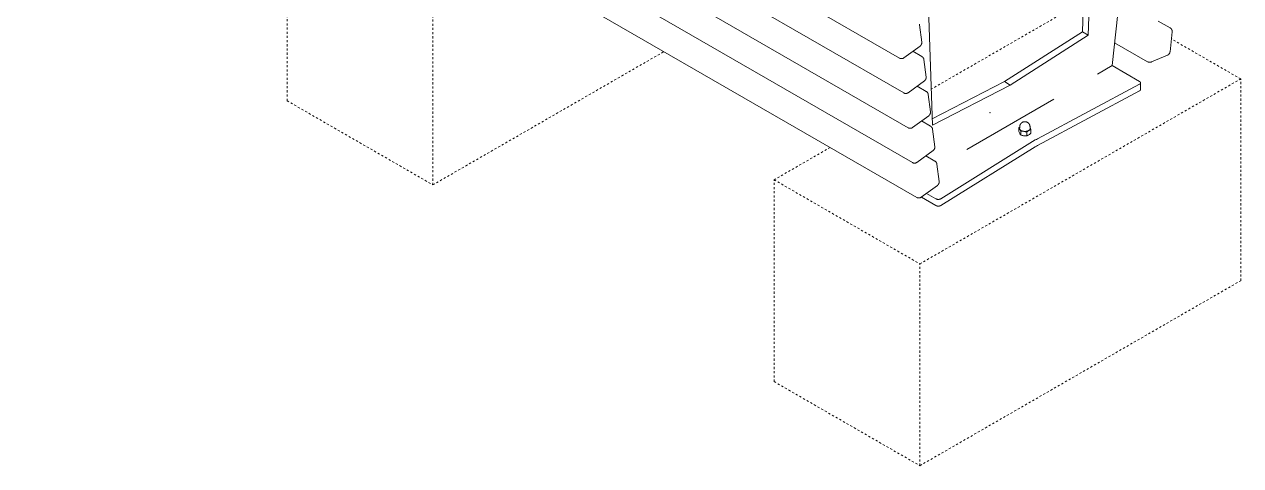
# Model space of a CAD drawing. Header units: inches. Extents: x 1 to 179, y 2 to 121.
# Drawn here: x 121 to 179.1, y 20.9 to 42 of the extents above; entities that cross this region are included whole.
import ezdxf

# ---------------------------------------------------------------- set-up
doc = ezdxf.new("R2010")
doc.units = ezdxf.units.IN
doc.header["$PDSIZE"] = -1
doc.linetypes.add('HIDDEN', pattern=[1.905, 1.27, -0.635])
doc.layers.add('ZANO_R', color=7, linetype='Continuous', lineweight=0)
doc.layers.add('ZANO_R_przerywana', color=250, linetype='HIDDEN', lineweight=0)

msp = doc.modelspace()

# ---------------------------------------------------------------- linework, layer by layer
at = {"layer": 'ZANO_R'}
for p, q in [((162.79501, 40.37316), (112.9635, 69.14339)), ((163.00232, 38.70869), (113.17081, 67.47893)), ((163.20964, 37.04422), (113.37813, 65.81446)), ((163.41696, 35.37976), (113.58544, 64.14999)), ((163.62427, 33.71529), (113.79276, 62.48552)), ((174.30847, 52.52616), (172.94599, 40.01395)), ((171.80539, 41.46484), (172.08278, 49.98182)), ((171.527, 41.62557), (171.79456, 49.84068)), ((164.0938, 45.36939), (164.37119, 37.17271)), ((163.75254, 41.99234), (163.75416, 41.98581)), ((163.75416, 41.98581), (163.75556, 41.97922)), ((163.75556, 41.97922), (163.75674, 41.9726)), ((163.75674, 41.9726), (163.75768, 41.96593)), ((163.75768, 41.96593), (163.86134, 41.1337)), ((175.15256, 42.14372), (175.71824, 41.81713)), ((175.71824, 41.81713), (175.72397, 41.81368)), ((175.72397, 41.81368), (175.72959, 41.81005)), ((175.72959, 41.81005), (175.73508, 41.80622)), ((175.73508, 41.80622), (175.74044, 41.80221)), ((175.74044, 41.80221), (175.74565, 41.79802)), ((167.8099, 39.24752), (171.527, 41.62557)), ((168.08829, 39.08679), (171.80539, 41.46484)), ((171.80539, 41.46484), (171.527, 41.62557)), ((175.81551, 41.62534), (175.71185, 40.67341)), ((175.74565, 41.79802), (175.75072, 41.79366)), ((175.75072, 41.79366), (175.75564, 41.78913)), ((175.75564, 41.78913), (175.76041, 41.78443)), ((175.76041, 41.78443), (175.76501, 41.77957)), ((175.76501, 41.77957), (175.76944, 41.77456)), ((175.76944, 41.77456), (175.7737, 41.7694)), ((175.7737, 41.7694), (175.77779, 41.7641)), ((175.77779, 41.7641), (175.78169, 41.75866)), ((175.78169, 41.75866), (175.7854, 41.7531)), ((175.7854, 41.7531), (175.78892, 41.74741)), ((175.78892, 41.74741), (175.79225, 41.7416)), ((175.79225, 41.7416), (175.79537, 41.73569)), ((175.79537, 41.73569), (175.7983, 41.72967)), ((175.7983, 41.72967), (175.80102, 41.72356)), ((175.80102, 41.72356), (175.80353, 41.71736)), ((175.80353, 41.71736), (175.80582, 41.71107)), ((175.80582, 41.71107), (175.8079, 41.70471)), ((175.8079, 41.70471), (175.80977, 41.69829)), ((175.80977, 41.69829), (175.81141, 41.6918)), ((175.81141, 41.6918), (175.81284, 41.68526)), ((175.81284, 41.68526), (175.81404, 41.67868)), ((175.81404, 41.67868), (175.81502, 41.67206)), ((175.81502, 41.67206), (175.81577, 41.66542)), ((175.81612, 41.632), (175.81551, 41.62534)), ((175.81577, 41.66542), (175.81629, 41.65875)), ((175.8165, 41.63868), (175.81612, 41.632)), ((175.81629, 41.65875), (175.81659, 41.65206)), ((175.81666, 41.64537), (175.8165, 41.63868)), ((175.81659, 41.65206), (175.81666, 41.64537)), ((163.7823, 40.95055), (163.00974, 40.38481)), ((163.43609, 40.69702), (163.86808, 40.44761)), ((163.78767, 40.95463), (163.7823, 40.95055)), ((163.79291, 40.95889), (163.78767, 40.95463)), ((163.79799, 40.96333), (163.79291, 40.95889)), ((163.80292, 40.96794), (163.79799, 40.96333)), ((163.80768, 40.97271), (163.80292, 40.96794)), ((163.81228, 40.97765), (163.80768, 40.97271)), ((163.81671, 40.98274), (163.81228, 40.97765)), ((163.82096, 40.98798), (163.81671, 40.98274)), ((163.82503, 40.99336), (163.82096, 40.98798)), ((163.82892, 40.99888), (163.82503, 40.99336)), ((163.83261, 41.00453), (163.82892, 40.99888)), ((163.8361, 41.0103), (163.83261, 41.00453)), ((163.8394, 41.01619), (163.8361, 41.0103)), ((163.84249, 41.02218), (163.8394, 41.01619)), ((163.84537, 41.02828), (163.84249, 41.02218)), ((163.84805, 41.03448), (163.84537, 41.02828)), ((163.85051, 41.04076), (163.84805, 41.03448)), ((163.85275, 41.04713), (163.85051, 41.04076)), ((163.85477, 41.05356), (163.85275, 41.04713)), ((163.85657, 41.06007), (163.85477, 41.05356)), ((163.85815, 41.06663), (163.85657, 41.06007)), ((163.8595, 41.07324), (163.85815, 41.06663)), ((163.86063, 41.07989), (163.8595, 41.07324)), ((163.86153, 41.08658), (163.86063, 41.07989)), ((163.86134, 41.1337), (163.86206, 41.12699)), ((163.86219, 41.09329), (163.86153, 41.08658)), ((163.86206, 41.12699), (163.86255, 41.12026)), ((163.86263, 41.10003), (163.86219, 41.09329)), ((163.86255, 41.12026), (163.86281, 41.11352)), ((163.86283, 41.10677), (163.86263, 41.10003)), ((163.86281, 41.11352), (163.86283, 41.10677)), ((174.64517, 40.1979), (173.06534, 41.11001)), ((175.70535, 40.64035), (175.70337, 40.6339)), ((175.7071, 40.64686), (175.70535, 40.64035)), ((175.70863, 40.65344), (175.7071, 40.64686)), ((175.70993, 40.66006), (175.70863, 40.65344)), ((175.711, 40.66672), (175.70993, 40.66006)), ((175.71185, 40.67341), (175.711, 40.66672)), ((162.80086, 40.36991), (162.79501, 40.37316)), ((162.80682, 40.36687), (162.80086, 40.36991)), ((162.81287, 40.36402), (162.80682, 40.36687)), ((162.81902, 40.36139), (162.81287, 40.36402)), ((162.82526, 40.35897), (162.81902, 40.36139)), ((162.83158, 40.35676), (162.82526, 40.35897)), ((162.83796, 40.35476), (162.83158, 40.35676)), ((162.84441, 40.35299), (162.83796, 40.35476)), ((162.85092, 40.35143), (162.84441, 40.35299)), ((162.85748, 40.3501), (162.85092, 40.35143)), ((162.86407, 40.34899), (162.85748, 40.3501)), ((162.87071, 40.3481), (162.86407, 40.34899)), ((162.87736, 40.34744), (162.87071, 40.3481)), ((162.88404, 40.34701), (162.87736, 40.34744)), ((162.89073, 40.3468), (162.88404, 40.34701)), ((162.89742, 40.34682), (162.89073, 40.3468)), ((162.9041, 40.34707), (162.89742, 40.34682)), ((162.91078, 40.34755), (162.9041, 40.34707)), ((162.91743, 40.34825), (162.91078, 40.34755)), ((162.92406, 40.34918), (162.91743, 40.34825)), ((162.93065, 40.35033), (162.92406, 40.34918)), ((162.9372, 40.35171), (162.93065, 40.35033)), ((162.94369, 40.35331), (162.9372, 40.35171)), ((162.95013, 40.35513), (162.94369, 40.35331)), ((162.95651, 40.35716), (162.95013, 40.35513)), ((162.96281, 40.35941), (162.95651, 40.35716)), ((162.96903, 40.36188), (162.96281, 40.35941)), ((162.97516, 40.36455), (162.96903, 40.36188)), ((162.9812, 40.36743), (162.97516, 40.36455)), ((162.98714, 40.37052), (162.9812, 40.36743)), ((162.99296, 40.3738), (162.98714, 40.37052)), ((162.99868, 40.37728), (162.99296, 40.3738)), ((163.00427, 40.38095), (162.99868, 40.37728)), ((163.00974, 40.38481), (163.00427, 40.38095)), ((163.86808, 40.44761), (163.87385, 40.44415)), ((163.87385, 40.44415), (163.8795, 40.44049)), ((163.8795, 40.44049), (163.88502, 40.43664)), ((163.88502, 40.43664), (163.89041, 40.4326)), ((163.89041, 40.4326), (163.89565, 40.42838)), ((163.89565, 40.42838), (163.90075, 40.42398)), ((163.90075, 40.42398), (163.90569, 40.41942)), ((163.90569, 40.41942), (163.91048, 40.41468)), ((163.91048, 40.41468), (163.9151, 40.40979)), ((163.9151, 40.40979), (163.91955, 40.40474)), ((163.91955, 40.40474), (163.92382, 40.39954)), ((163.92382, 40.39954), (163.92792, 40.3942)), ((163.92792, 40.3942), (163.93183, 40.38872)), ((163.93183, 40.38872), (163.93555, 40.38311)), ((163.93555, 40.38311), (163.93907, 40.37737)), ((163.93907, 40.37737), (163.9424, 40.37152)), ((163.9424, 40.37152), (163.94553, 40.36556)), ((163.94553, 40.36556), (163.94845, 40.3595)), ((163.94845, 40.3595), (163.95116, 40.35334)), ((163.95116, 40.35334), (163.95366, 40.34709)), ((163.95366, 40.34709), (163.95594, 40.34075)), ((163.95594, 40.34075), (163.95801, 40.33435)), ((163.95801, 40.33435), (163.95986, 40.32787)), ((163.95986, 40.32787), (163.96148, 40.32134)), ((163.96148, 40.32134), (163.96288, 40.31476)), ((163.96288, 40.31476), (163.96405, 40.30813)), ((163.96405, 40.30813), (163.965, 40.30147)), ((163.965, 40.30147), (164.06865, 39.46923)), ((174.65105, 40.19463), (174.64517, 40.1979)), ((174.65705, 40.19157), (174.65105, 40.19463)), ((174.66314, 40.18872), (174.65705, 40.19157)), ((174.66933, 40.18607), (174.66314, 40.18872)), ((174.67561, 40.18364), (174.66933, 40.18607)), ((174.68196, 40.18142), (174.67561, 40.18364)), ((174.68839, 40.17942), (174.68196, 40.18142)), ((174.69488, 40.17765), (174.68839, 40.17942)), ((174.70143, 40.17609), (174.69488, 40.17765)), ((174.70803, 40.17476), (174.70143, 40.17609)), ((174.71467, 40.17366), (174.70803, 40.17476)), ((174.72134, 40.17279), (174.71467, 40.17366)), ((174.72804, 40.17214), (174.72134, 40.17279)), ((174.73476, 40.17172), (174.72804, 40.17214)), ((174.74149, 40.17154), (174.73476, 40.17172)), ((174.74822, 40.17158), (174.74149, 40.17154)), ((174.75495, 40.17185), (174.74822, 40.17158)), ((174.76166, 40.17236), (174.75495, 40.17185)), ((174.76835, 40.17309), (174.76166, 40.17236)), ((174.77501, 40.17405), (174.76835, 40.17309)), ((174.78164, 40.17524), (174.77501, 40.17405)), ((174.78822, 40.17665), (174.78164, 40.17524)), ((174.79475, 40.17829), (174.78822, 40.17665)), ((174.80122, 40.18015), (174.79475, 40.17829)), ((174.80762, 40.18223), (174.80122, 40.18015)), ((174.81395, 40.18453), (174.80762, 40.18223)), ((174.82019, 40.18704), (174.81395, 40.18453)), ((175.59275, 40.51339), (174.82019, 40.18704)), ((175.59892, 40.51612), (175.59275, 40.51339)), ((175.605, 40.51906), (175.59892, 40.51612)), ((175.61096, 40.52221), (175.605, 40.51906)), ((175.61682, 40.52556), (175.61096, 40.52221)), ((175.62256, 40.52911), (175.61682, 40.52556)), ((175.62817, 40.53285), (175.62256, 40.52911)), ((175.63366, 40.53679), (175.62817, 40.53285)), ((175.639, 40.54091), (175.63366, 40.53679)), ((175.6442, 40.54521), (175.639, 40.54091)), ((175.64925, 40.54968), (175.6442, 40.54521)), ((175.65414, 40.55433), (175.64925, 40.54968)), ((175.65887, 40.55914), (175.65414, 40.55433)), ((175.66343, 40.56411), (175.65887, 40.55914)), ((175.66782, 40.56924), (175.66343, 40.56411)), ((175.67203, 40.57451), (175.66782, 40.56924)), ((175.67606, 40.57992), (175.67203, 40.57451)), ((175.6799, 40.58547), (175.67606, 40.57992)), ((175.68355, 40.59115), (175.6799, 40.58547)), ((175.687, 40.59694), (175.68355, 40.59115)), ((175.69025, 40.60286), (175.687, 40.59694)), ((175.6933, 40.60888), (175.69025, 40.60286)), ((175.69614, 40.615), (175.6933, 40.60888)), ((175.69876, 40.62121), (175.69614, 40.615)), ((175.70118, 40.62752), (175.69876, 40.62121)), ((175.70337, 40.6339), (175.70118, 40.62752)), ((172.94599, 40.01395), (172.24445, 39.60891)), ((174.2571, 39.25697), (172.94599, 40.01395)), ((163.98962, 39.28608), (163.21705, 38.72035)), ((163.6434, 39.03256), (164.0754, 38.78315)), ((163.99499, 39.29016), (163.98962, 39.28608)), ((164.00022, 39.29442), (163.99499, 39.29016)), ((164.0053, 39.29886), (164.00022, 39.29442)), ((164.01023, 39.30347), (164.0053, 39.29886)), ((164.015, 39.30824), (164.01023, 39.30347)), ((164.0196, 39.31318), (164.015, 39.30824)), ((164.02403, 39.31827), (164.0196, 39.31318)), ((164.02828, 39.32351), (164.02403, 39.31827)), ((164.03235, 39.32889), (164.02828, 39.32351)), ((164.03623, 39.33441), (164.03235, 39.32889)), ((164.03992, 39.34006), (164.03623, 39.33441)), ((164.04342, 39.34583), (164.03992, 39.34006)), ((164.04671, 39.35172), (164.04342, 39.34583)), ((164.0498, 39.35772), (164.04671, 39.35172)), ((164.05269, 39.36382), (164.0498, 39.35772)), ((164.05536, 39.37001), (164.05269, 39.36382)), ((164.05782, 39.3763), (164.05536, 39.37001)), ((164.06007, 39.38266), (164.05782, 39.3763)), ((164.06209, 39.3891), (164.06007, 39.38266)), ((164.06389, 39.3956), (164.06209, 39.3891)), ((164.06547, 39.40216), (164.06389, 39.3956)), ((164.06682, 39.40877), (164.06547, 39.40216)), ((164.06794, 39.41542), (164.06682, 39.40877)), ((164.06884, 39.42211), (164.06794, 39.41542)), ((164.06865, 39.46923), (164.06937, 39.46252)), ((164.06951, 39.42883), (164.06884, 39.42211)), ((164.06937, 39.46252), (164.06986, 39.45579)), ((164.06994, 39.43556), (164.06951, 39.42883)), ((164.06986, 39.45579), (164.07012, 39.44905)), ((164.07015, 39.4423), (164.06994, 39.43556)), ((164.07012, 39.44905), (164.07015, 39.4423)), ((164.36108, 37.47158), (167.8099, 39.24752)), ((164.37119, 37.17271), (168.08829, 39.08679)), ((167.8099, 39.24752), (168.08829, 39.08679)), ((169.38644, 36.52006), (174.25284, 39.12602)), ((174.25284, 39.12602), (174.25564, 39.12755)), ((174.25564, 39.12755), (174.25839, 39.12914)), ((174.2598, 39.25538), (174.2571, 39.25697)), ((174.25839, 39.12914), (174.26107, 39.13076)), ((174.26244, 39.25373), (174.2598, 39.25538)), ((174.26107, 39.13076), (174.2637, 39.13244)), ((174.26502, 39.25205), (174.26244, 39.25373)), ((174.2637, 39.13244), (174.26627, 39.13415)), ((174.26754, 39.25032), (174.26502, 39.25205)), ((174.26627, 39.13415), (174.26877, 39.13591)), ((174.26999, 39.24855), (174.26754, 39.25032)), ((174.26877, 39.13591), (174.2712, 39.13772)), ((174.27237, 39.24674), (174.26999, 39.24855)), ((174.2712, 39.13772), (174.27355, 39.13956)), ((174.27469, 39.24488), (174.27237, 39.24674)), ((174.27355, 39.13956), (174.27583, 39.14144)), ((174.27692, 39.24299), (174.27469, 39.24488)), ((174.27583, 39.14144), (174.27804, 39.14335)), ((174.27908, 39.24106), (174.27692, 39.24299)), ((174.27804, 39.14335), (174.28016, 39.1453)), ((174.28116, 39.2391), (174.27908, 39.24106)), ((174.28016, 39.1453), (174.2822, 39.14729)), ((174.28315, 39.23711), (174.28116, 39.2391)), ((174.2822, 39.14729), (174.28416, 39.14931)), ((174.28506, 39.23508), (174.28315, 39.23711)), ((174.28416, 39.14931), (174.28602, 39.15135)), ((174.28688, 39.23302), (174.28506, 39.23508)), ((174.28602, 39.15135), (174.2878, 39.15343)), ((174.28861, 39.23093), (174.28688, 39.23302)), ((174.2878, 39.15343), (174.28949, 39.15553)), ((174.29025, 39.22882), (174.28861, 39.23093)), ((174.28949, 39.15553), (174.29108, 39.15766)), ((174.2918, 39.22668), (174.29025, 39.22882)), ((174.29108, 39.15766), (174.29258, 39.15981)), ((174.29254, 39.22561), (174.2918, 39.22668)), ((174.29325, 39.22452), (174.29254, 39.22561)), ((174.29258, 39.15981), (174.29329, 39.16089)), ((174.29395, 39.22344), (174.29325, 39.22452)), ((174.29329, 39.16089), (174.29398, 39.16197)), ((174.29461, 39.22235), (174.29395, 39.22344)), ((174.29398, 39.16197), (174.29464, 39.16306)), ((174.29525, 39.22125), (174.29461, 39.22235)), ((174.29464, 39.16306), (174.29528, 39.16416)), ((174.29587, 39.22015), (174.29525, 39.22125)), ((174.29528, 39.16416), (174.2959, 39.16526)), ((174.29646, 39.21904), (174.29587, 39.22015)), ((174.2959, 39.16526), (174.29649, 39.16636)), ((174.29703, 39.21794), (174.29646, 39.21904)), ((174.29649, 39.16636), (174.29705, 39.16747)), ((174.29758, 39.21683), (174.29703, 39.21794)), ((174.29705, 39.16747), (174.29759, 39.16857)), ((174.29809, 39.21571), (174.29758, 39.21683)), ((174.29759, 39.16857), (174.29811, 39.16969)), ((174.29859, 39.21459), (174.29809, 39.21571)), ((174.29811, 39.16969), (174.2986, 39.1708)), ((174.29906, 39.21347), (174.29859, 39.21459)), ((174.2986, 39.1708), (174.29907, 39.17192)), ((174.2995, 39.21235), (174.29906, 39.21347)), ((174.29907, 39.17192), (174.29951, 39.17303)), ((174.29992, 39.21123), (174.2995, 39.21235)), ((174.29951, 39.17303), (174.29993, 39.17415)), ((174.30031, 39.2101), (174.29992, 39.21123)), ((174.29993, 39.17415), (174.30032, 39.17528)), ((174.30068, 39.20898), (174.30031, 39.2101)), ((174.30032, 39.17528), (174.30068, 39.1764)), ((174.30102, 39.20785), (174.30068, 39.20898)), ((174.30068, 39.1764), (174.30103, 39.17752)), ((174.30134, 39.20672), (174.30102, 39.20785)), ((174.30103, 39.17752), (174.30134, 39.17865)), ((174.30163, 39.20559), (174.30134, 39.20672)), ((174.30134, 39.17865), (174.30163, 39.17977)), ((174.3019, 39.20446), (174.30163, 39.20559)), ((174.30163, 39.17977), (174.3019, 39.18089)), ((174.30215, 39.20333), (174.3019, 39.20446)), ((174.3019, 39.18089), (174.30214, 39.18202)), ((174.30214, 39.18202), (174.30236, 39.18314)), ((174.30236, 39.2022), (174.30215, 39.20333)), ((174.30256, 39.20107), (174.30236, 39.2022)), ((174.30236, 39.18314), (174.30255, 39.18426)), ((174.30255, 39.18426), (174.30272, 39.18539)), ((174.30273, 39.19994), (174.30256, 39.20107)), ((174.30272, 39.18539), (174.30287, 39.18651)), ((174.30287, 39.19881), (174.30273, 39.19994)), ((174.30299, 39.19769), (174.30287, 39.19881)), ((174.30287, 39.18651), (174.30299, 39.18763)), ((174.30309, 39.19656), (174.30299, 39.19769)), ((174.30299, 39.18763), (174.30308, 39.18874)), ((174.30308, 39.18874), (174.30315, 39.18986)), ((174.30316, 39.19544), (174.30309, 39.19656)), ((174.30315, 39.18986), (174.3032, 39.19097)), ((174.3032, 39.19432), (174.30316, 39.19544)), ((174.30323, 39.1932), (174.3032, 39.19432)), ((174.3032, 39.19097), (174.30323, 39.19208)), ((174.30323, 39.19208), (174.30323, 39.1932)), ((174.30323, 39.19097), (174.30323, 38.87122)), ((163.00817, 38.70544), (163.00232, 38.70869)), ((163.01413, 38.7024), (163.00817, 38.70544)), ((163.02019, 38.69956), (163.01413, 38.7024)), ((163.02634, 38.69692), (163.02019, 38.69956)), ((163.03258, 38.6945), (163.02634, 38.69692)), ((163.03889, 38.69229), (163.03258, 38.6945)), ((163.04528, 38.69029), (163.03889, 38.69229)), ((163.05173, 38.68852), (163.04528, 38.69029)), ((163.05824, 38.68696), (163.05173, 38.68852)), ((163.06479, 38.68563), (163.05824, 38.68696)), ((163.07139, 38.68452), (163.06479, 38.68563)), ((163.07802, 38.68363), (163.07139, 38.68452)), ((163.08468, 38.68297), (163.07802, 38.68363)), ((163.09136, 38.68254), (163.08468, 38.68297)), ((163.09804, 38.68234), (163.09136, 38.68254)), ((163.10473, 38.68236), (163.09804, 38.68234)), ((163.11142, 38.68261), (163.10473, 38.68236)), ((163.11809, 38.68308), (163.11142, 38.68261)), ((163.12475, 38.68379), (163.11809, 38.68308)), ((163.13137, 38.68471), (163.12475, 38.68379)), ((163.13796, 38.68587), (163.13137, 38.68471)), ((163.14451, 38.68724), (163.13796, 38.68587)), ((163.15101, 38.68884), (163.14451, 38.68724)), ((163.15745, 38.69066), (163.15101, 38.68884)), ((163.16382, 38.69269), (163.15745, 38.69066)), ((163.17012, 38.69495), (163.16382, 38.69269)), ((163.17634, 38.69741), (163.17012, 38.69495)), ((163.18247, 38.70008), (163.17634, 38.69741)), ((163.18851, 38.70296), (163.18247, 38.70008)), ((163.19445, 38.70605), (163.18851, 38.70296)), ((163.20028, 38.70933), (163.19445, 38.70605)), ((163.20599, 38.71281), (163.20028, 38.70933)), ((163.21159, 38.71649), (163.20599, 38.71281)), ((163.21705, 38.72035), (163.21159, 38.71649)), ((164.0754, 38.78315), (164.08117, 38.77968)), ((164.08117, 38.77968), (164.08682, 38.77602)), ((164.08682, 38.77602), (164.09234, 38.77217)), ((164.09234, 38.77217), (164.09772, 38.76813)), ((164.09772, 38.76813), (164.10297, 38.76391)), ((164.10297, 38.76391), (164.10807, 38.75952)), ((164.10807, 38.75952), (164.11301, 38.75495)), ((164.11301, 38.75495), (164.11779, 38.75021)), ((164.11779, 38.75021), (164.12241, 38.74532)), ((164.12241, 38.74532), (164.12686, 38.74027)), ((164.12686, 38.74027), (164.13114, 38.73507)), ((164.13114, 38.73507), (164.13523, 38.72973)), ((164.13523, 38.72973), (164.13914, 38.72425)), ((164.13914, 38.72425), (164.14286, 38.71864)), ((164.14286, 38.71864), (164.14639, 38.71291)), ((164.14639, 38.71291), (164.14972, 38.70705)), ((164.14972, 38.70705), (164.15284, 38.70109)), ((164.15284, 38.70109), (164.15576, 38.69503)), ((164.15576, 38.69503), (164.15848, 38.68887)), ((164.15848, 38.68887), (164.16097, 38.68262)), ((164.16097, 38.68262), (164.16326, 38.67629)), ((164.16326, 38.67629), (164.16532, 38.66988)), ((164.16532, 38.66988), (164.16717, 38.66341)), ((164.16717, 38.66341), (164.16879, 38.65687)), ((164.16879, 38.65687), (164.17019, 38.65029)), ((164.17019, 38.65029), (164.17137, 38.64366)), ((164.17137, 38.64366), (164.17231, 38.637)), ((164.17231, 38.637), (164.27597, 37.80476)), ((170.16767, 38.40988), (166.00891, 36.00882)), ((174.25284, 38.80456), (169.38644, 36.19861)), ((174.25284, 38.80456), (174.25537, 38.80563)), ((174.25537, 38.80563), (174.25786, 38.80678)), ((174.25786, 38.80678), (174.26031, 38.80802)), ((174.26031, 38.80802), (174.26271, 38.80933)), ((174.26271, 38.80933), (174.26507, 38.81073)), ((174.26507, 38.81073), (174.26739, 38.81221)), ((174.26739, 38.81221), (174.26965, 38.81376)), ((174.26965, 38.81376), (174.27185, 38.81539)), ((174.27185, 38.81539), (174.274, 38.81709)), ((174.274, 38.81709), (174.2761, 38.81887)), ((174.2761, 38.81887), (174.27813, 38.82071)), ((174.27813, 38.82071), (174.28009, 38.82263)), ((174.28009, 38.82263), (174.28199, 38.8246)), ((174.28199, 38.8246), (174.28383, 38.82664)), ((174.28383, 38.82664), (174.28559, 38.82875)), ((174.28559, 38.82875), (174.28728, 38.83091)), ((174.28728, 38.83091), (174.2889, 38.83312)), ((174.2889, 38.83312), (174.29044, 38.83539)), ((174.29044, 38.83539), (174.2919, 38.83771)), ((174.2919, 38.83771), (174.29329, 38.84008)), ((174.29329, 38.84008), (174.29459, 38.84249)), ((174.29459, 38.84249), (174.29581, 38.84495)), ((174.29581, 38.84495), (174.29695, 38.84745)), ((174.29695, 38.84745), (174.298, 38.84998)), ((174.298, 38.84998), (174.29897, 38.85255)), ((174.29897, 38.85255), (174.29984, 38.85515)), ((174.29984, 38.85515), (174.30063, 38.85777)), ((174.30063, 38.85777), (174.30133, 38.86042)), ((174.30133, 38.86042), (174.30194, 38.8631)), ((174.30194, 38.8631), (174.30246, 38.86579)), ((174.30246, 38.86579), (174.30289, 38.8685)), ((174.30289, 38.8685), (174.30323, 38.87122)), ((164.27278, 37.73769), (164.27121, 37.73113)), ((164.27414, 37.7443), (164.27278, 37.73769)), ((164.27526, 37.75096), (164.27414, 37.7443)), ((164.27616, 37.75764), (164.27526, 37.75096)), ((164.27597, 37.80476), (164.27669, 37.79806)), ((164.27682, 37.76436), (164.27616, 37.75764)), ((164.27669, 37.79806), (164.27718, 37.79133)), ((164.27726, 37.77109), (164.27682, 37.76436)), ((164.27718, 37.79133), (164.27744, 37.78458)), ((164.27746, 37.77784), (164.27726, 37.77109)), ((164.27744, 37.78458), (164.27746, 37.77784)), ((164.19693, 37.62161), (163.42437, 37.05588)), ((163.85072, 37.36809), (164.28271, 37.11868)), ((164.20231, 37.62569), (164.19693, 37.62161)), ((164.20754, 37.62995), (164.20231, 37.62569)), ((164.21262, 37.63439), (164.20754, 37.62995)), ((164.21755, 37.639), (164.21262, 37.63439)), ((164.22231, 37.64378), (164.21755, 37.639)), ((164.22691, 37.64871), (164.22231, 37.64378)), ((164.23134, 37.6538), (164.22691, 37.64871)), ((164.23559, 37.65904), (164.23134, 37.6538)), ((164.23966, 37.66443), (164.23559, 37.65904)), ((164.24355, 37.66994), (164.23966, 37.66443)), ((164.24724, 37.67559), (164.24355, 37.66994)), ((164.25073, 37.68136), (164.24724, 37.67559)), ((164.25403, 37.68725), (164.25073, 37.68136)), ((164.25712, 37.69325), (164.25403, 37.68725)), ((164.26, 37.69935), (164.25712, 37.69325)), ((164.26268, 37.70554), (164.26, 37.69935)), ((164.26514, 37.71183), (164.26268, 37.70554)), ((164.26738, 37.71819), (164.26514, 37.71183)), ((164.2694, 37.72463), (164.26738, 37.71819)), ((164.27121, 37.73113), (164.2694, 37.72463)), ((168.54699, 37.15438), (168.54936, 37.16237)), ((168.54936, 37.16237), (168.55199, 37.17027)), ((168.55199, 37.17027), (168.55489, 37.17808)), ((168.55489, 37.17808), (168.55807, 37.18583)), ((168.55807, 37.18583), (168.56151, 37.19347)), ((168.56151, 37.19347), (168.56522, 37.20099)), ((168.56522, 37.20099), (168.56917, 37.20837)), ((168.56917, 37.20837), (168.57337, 37.21562)), ((168.57337, 37.21562), (168.57782, 37.22272)), ((168.57782, 37.22272), (168.58251, 37.22966)), ((168.58251, 37.22966), (168.58743, 37.23644)), ((168.58743, 37.23644), (168.59258, 37.24305)), ((168.59258, 37.24305), (168.59795, 37.24948)), ((168.59795, 37.24948), (168.60354, 37.25572)), ((168.60354, 37.25572), (168.60933, 37.26177)), ((168.60933, 37.26177), (168.61533, 37.26762)), ((168.61533, 37.26762), (168.62152, 37.27326)), ((168.62152, 37.27326), (168.62791, 37.27868)), ((168.62791, 37.27868), (168.63447, 37.28389)), ((168.63447, 37.28389), (168.6412, 37.28887)), ((168.6412, 37.28887), (168.64811, 37.29362)), ((168.64811, 37.29362), (168.65517, 37.29813)), ((168.65517, 37.29813), (168.66238, 37.30239)), ((168.66238, 37.30239), (168.66973, 37.30641)), ((168.66973, 37.30641), (168.67721, 37.31018)), ((168.67721, 37.31018), (168.68482, 37.31369)), ((168.68482, 37.31369), (168.69254, 37.31694)), ((168.69254, 37.31694), (168.70037, 37.31992)), ((168.70037, 37.31992), (168.70829, 37.32264)), ((168.70829, 37.32264), (168.7163, 37.32508)), ((168.7163, 37.32508), (168.72439, 37.32725)), ((168.72439, 37.32725), (168.73256, 37.32914)), ((168.73256, 37.32914), (168.74078, 37.33076)), ((168.74078, 37.33076), (168.74905, 37.33209)), ((168.74905, 37.33209), (168.75736, 37.33314)), ((168.75736, 37.33314), (168.7657, 37.33391)), ((168.7657, 37.33391), (168.77406, 37.33439)), ((168.77406, 37.33439), (168.78244, 37.33459)), ((168.78244, 37.33459), (168.79081, 37.33451)), ((168.79081, 37.33451), (168.79918, 37.33413)), ((168.79918, 37.33413), (168.80753, 37.33348)), ((168.80753, 37.33348), (168.81586, 37.33254)), ((168.81586, 37.33254), (168.82421, 37.3313)), ((168.82421, 37.3313), (168.83252, 37.32978)), ((168.83252, 37.32978), (168.84077, 37.32798)), ((168.84077, 37.32798), (168.84895, 37.32589)), ((168.84895, 37.32589), (168.85705, 37.32353)), ((168.85705, 37.32353), (168.86507, 37.32089)), ((168.86507, 37.32089), (168.873, 37.31797)), ((168.873, 37.31797), (168.88082, 37.31479)), ((168.88082, 37.31479), (168.88852, 37.31133)), ((168.88852, 37.31133), (168.89611, 37.30762)), ((168.89611, 37.30762), (168.90356, 37.30365)), ((168.90356, 37.30365), (168.91087, 37.29942)), ((168.91087, 37.29942), (168.91803, 37.29495)), ((168.91803, 37.29495), (168.92503, 37.29023)), ((168.92503, 37.29023), (168.93187, 37.28527)), ((168.93187, 37.28527), (168.93853, 37.28009)), ((168.93853, 37.28009), (168.94501, 37.27468)), ((168.94501, 37.27468), (168.9513, 37.26905)), ((168.9513, 37.26905), (168.9574, 37.2632)), ((168.9574, 37.2632), (168.96329, 37.25715)), ((168.96329, 37.25715), (168.96897, 37.2509)), ((168.96897, 37.2509), (168.97443, 37.24447)), ((168.97443, 37.24447), (168.97967, 37.23784)), ((168.97967, 37.23784), (168.98468, 37.23104)), ((168.98468, 37.23104), (168.98945, 37.22408)), ((168.98945, 37.22408), (168.99398, 37.21695)), ((168.99398, 37.21695), (168.99826, 37.20968)), ((168.99826, 37.20968), (169.00229, 37.20226)), ((169.00229, 37.20226), (169.00606, 37.1947)), ((169.00606, 37.1947), (169.00957, 37.18702)), ((169.00957, 37.18702), (169.01282, 37.17923)), ((169.01282, 37.17923), (169.0158, 37.17133)), ((169.0158, 37.17133), (169.0185, 37.16333)), ((169.0185, 37.16333), (169.02093, 37.15524)), ((163.21549, 37.04098), (163.20964, 37.04422)), ((163.22145, 37.03793), (163.21549, 37.04098)), ((163.2275, 37.03509), (163.22145, 37.03793)), ((163.23366, 37.03246), (163.2275, 37.03509)), ((163.23989, 37.03003), (163.23366, 37.03246)), ((163.24621, 37.02782), (163.23989, 37.03003)), ((163.25259, 37.02583), (163.24621, 37.02782)), ((163.25904, 37.02405), (163.25259, 37.02583)), ((163.26555, 37.0225), (163.25904, 37.02405)), ((163.27211, 37.02116), (163.26555, 37.0225)), ((163.2787, 37.02005), (163.27211, 37.02116)), ((163.28534, 37.01917), (163.2787, 37.02005)), ((163.29199, 37.01851), (163.28534, 37.01917)), ((163.29867, 37.01807), (163.29199, 37.01851)), ((163.30536, 37.01787), (163.29867, 37.01807)), ((163.31205, 37.01789), (163.30536, 37.01787)), ((163.31874, 37.01814), (163.31205, 37.01789)), ((163.32541, 37.01862), (163.31874, 37.01814)), ((163.33206, 37.01932), (163.32541, 37.01862)), ((163.33869, 37.02025), (163.33206, 37.01932)), ((163.34528, 37.0214), (163.33869, 37.02025)), ((163.35183, 37.02278), (163.34528, 37.0214)), ((163.35832, 37.02437), (163.35183, 37.02278)), ((163.36476, 37.02619), (163.35832, 37.02437)), ((163.37114, 37.02823), (163.36476, 37.02619)), ((163.37744, 37.03048), (163.37114, 37.02823)), ((163.38366, 37.03294), (163.37744, 37.03048)), ((163.38979, 37.03562), (163.38366, 37.03294)), ((163.39583, 37.0385), (163.38979, 37.03562)), ((163.40177, 37.04158), (163.39583, 37.0385)), ((163.4076, 37.04487), (163.40177, 37.04158)), ((163.41331, 37.04835), (163.4076, 37.04487)), ((163.4189, 37.05202), (163.41331, 37.04835)), ((163.42437, 37.05588), (163.4189, 37.05202)), ((164.28271, 37.11868), (164.28848, 37.11521)), ((164.28848, 37.11521), (164.29413, 37.11155)), ((164.29413, 37.11155), (164.29965, 37.1077)), ((164.29965, 37.1077), (164.30504, 37.10366)), ((164.30504, 37.10366), (164.31028, 37.09945)), ((164.31028, 37.09945), (164.31538, 37.09505)), ((164.31538, 37.09505), (164.32032, 37.09048)), ((164.32032, 37.09048), (164.32511, 37.08575)), ((164.32511, 37.08575), (164.32973, 37.08085)), ((164.32973, 37.08085), (164.33418, 37.0758)), ((164.33418, 37.0758), (164.33845, 37.0706)), ((164.33845, 37.0706), (164.34255, 37.06526)), ((164.34255, 37.06526), (164.34646, 37.05978)), ((164.34646, 37.05978), (164.35018, 37.05417)), ((164.35018, 37.05417), (164.35371, 37.04844)), ((164.35371, 37.04844), (164.35703, 37.04259)), ((164.35703, 37.04259), (164.36016, 37.03663)), ((164.36016, 37.03663), (164.36308, 37.03056)), ((164.36308, 37.03056), (164.36579, 37.0244)), ((164.36579, 37.0244), (164.36829, 37.01815)), ((164.36829, 37.01815), (164.37057, 37.01182)), ((164.37057, 37.01182), (164.37264, 37.00541)), ((164.37264, 37.00541), (164.37449, 36.99894)), ((164.37449, 36.99894), (164.37611, 36.99241)), ((164.37611, 36.99241), (164.37751, 36.98582)), ((164.37751, 36.98582), (164.37868, 36.9792)), ((164.37868, 36.9792), (164.37963, 36.97253)), ((164.37963, 36.97253), (164.48329, 36.1403)), ((168.51659, 37.0547), (168.49583, 37.03509)), ((168.49583, 37.03509), (168.49583, 36.86347)), ((168.49583, 37.03509), (168.50201, 37.02815)), ((168.53834, 36.76597), (168.49583, 36.86347)), ((168.50201, 37.02815), (168.50796, 37.02101)), ((168.50796, 37.02101), (168.51368, 37.01369)), ((168.51368, 37.01369), (168.51916, 37.00618)), ((168.53802, 37.07357), (168.51659, 37.0547)), ((168.51916, 37.00618), (168.52439, 36.9985)), ((168.52439, 36.9985), (168.52937, 36.99066)), ((168.52818, 37.01585), (168.52822, 37.01888)), ((168.52824, 37.01281), (168.52818, 37.01585)), ((168.52822, 37.01888), (168.52837, 37.02192)), ((168.52841, 37.00978), (168.52824, 37.01281)), ((168.52837, 37.02192), (168.52862, 37.02494)), ((168.52868, 37.00675), (168.52841, 37.00978)), ((168.52862, 37.02494), (168.52897, 37.02796)), ((168.52905, 37.00374), (168.52868, 37.00675)), ((168.52897, 37.02796), (168.52942, 37.03096)), ((168.52952, 37.00074), (168.52905, 37.00374)), ((168.52937, 36.99066), (168.53409, 36.98265)), ((168.52942, 37.03096), (168.52998, 37.03394)), ((168.5301, 36.99776), (168.52952, 37.00074)), ((168.52998, 37.03394), (168.53064, 37.03691)), ((168.53078, 36.9948), (168.5301, 36.99776)), ((168.53064, 37.03691), (168.5314, 37.03985)), ((168.53156, 36.99187), (168.53078, 36.9948)), ((168.5314, 37.03985), (168.53226, 37.04276)), ((168.53243, 36.98896), (168.53156, 36.99187)), ((168.53226, 37.04276), (168.53322, 37.04564)), ((168.53341, 36.98608), (168.53243, 36.98896)), ((168.53322, 37.04564), (168.53427, 37.04849)), ((168.53449, 36.98324), (168.53341, 36.98608)), ((168.53409, 36.98265), (168.53854, 36.9745)), ((168.53427, 37.04849), (168.53543, 37.0513)), ((168.53566, 36.98044), (168.53449, 36.98324)), ((168.53543, 37.0513), (168.53668, 37.05407)), ((168.53693, 36.97768), (168.53566, 36.98044)), ((168.53668, 37.05407), (168.53802, 37.05679)), ((168.53828, 36.97497), (168.53693, 36.97768)), ((168.53802, 37.08854), (168.53816, 37.09687)), ((168.53802, 37.02007), (168.53802, 37.08854)), ((168.53816, 37.09687), (168.53858, 37.10519)), ((168.53974, 36.9723), (168.53828, 36.97497)), ((168.53858, 37.10519), (168.53929, 37.11349)), ((168.53929, 37.11349), (168.54027, 37.12176)), ((168.54094, 36.97013), (168.53974, 36.9723)), ((168.54027, 37.12176), (168.54154, 37.13)), ((168.54093, 36.97008), (168.58364, 36.87219)), ((168.5422, 36.96797), (168.54094, 36.97013)), ((168.54558, 36.75268), (168.54114, 36.76078)), ((168.54154, 37.13), (168.54308, 37.13818)), ((168.54353, 36.9658), (168.5422, 36.96797)), ((168.54308, 37.13818), (168.5449, 37.14631)), ((168.54492, 36.96364), (168.54353, 36.9658)), ((168.5449, 37.14631), (168.54699, 37.15438)), ((168.54637, 36.96149), (168.54492, 36.96364)), ((168.55028, 36.74472), (168.54558, 36.75268)), ((168.54789, 36.95934), (168.54637, 36.96149)), ((168.54947, 36.9572), (168.54789, 36.95934)), ((168.55112, 36.95506), (168.54947, 36.9572)), ((168.55523, 36.73693), (168.55028, 36.74472)), ((168.55283, 36.95294), (168.55112, 36.95506)), ((168.5546, 36.95082), (168.55283, 36.95294)), ((168.55644, 36.94871), (168.5546, 36.95082)), ((168.56044, 36.7293), (168.55523, 36.73693)), ((168.55834, 36.94662), (168.55644, 36.94871)), ((168.5603, 36.94454), (168.55834, 36.94662)), ((168.56233, 36.94247), (168.5603, 36.94454)), ((168.56589, 36.72184), (168.56044, 36.7293)), ((168.56442, 36.94041), (168.56233, 36.94247)), ((168.56657, 36.93837), (168.56442, 36.94041)), ((168.57158, 36.71456), (168.56589, 36.72184)), ((168.56878, 36.93635), (168.56657, 36.93837)), ((168.57105, 36.93434), (168.56878, 36.93635)), ((168.57578, 36.93038), (168.57105, 36.93434)), ((168.5775, 36.70747), (168.57158, 36.71456)), ((168.58075, 36.9265), (168.57578, 36.93038)), ((168.58364, 36.70057), (168.5775, 36.70747)), ((168.58595, 36.9227), (168.58075, 36.9265)), ((168.58364, 36.87219), (168.60417, 36.87433)), ((168.58364, 36.70057), (168.58364, 36.87219)), ((168.60516, 36.69273), (168.58364, 36.70057)), ((168.59138, 36.91899), (168.58595, 36.9227)), ((168.59702, 36.91538), (168.59138, 36.91899)), ((168.60287, 36.91188), (168.59702, 36.91538)), ((168.60893, 36.90849), (168.60287, 36.91188)), ((168.60417, 36.87433), (168.62476, 36.87575)), ((168.62693, 36.68563), (168.60516, 36.69273)), ((168.61517, 36.90522), (168.60893, 36.90849)), ((168.6216, 36.90206), (168.61517, 36.90522)), ((168.6282, 36.89904), (168.6216, 36.90206)), ((168.62476, 36.87575), (168.64539, 36.87645)), ((168.64893, 36.67928), (168.62693, 36.68563)), ((168.63495, 36.89614), (168.6282, 36.89904)), ((168.64185, 36.89338), (168.63495, 36.89614)), ((168.64889, 36.89076), (168.64185, 36.89338)), ((168.64539, 36.87645), (168.66603, 36.87644)), ((168.65605, 36.88828), (168.64889, 36.89076)), ((168.67114, 36.67369), (168.64893, 36.67928)), ((168.66332, 36.88595), (168.65605, 36.88828)), ((168.67068, 36.88376), (168.66332, 36.88595)), ((168.66603, 36.87644), (168.68666, 36.8757)), ((168.67813, 36.88172), (168.67068, 36.88376)), ((168.69352, 36.66886), (168.67114, 36.67369)), ((168.68565, 36.87983), (168.67813, 36.88172)), ((168.69323, 36.87809), (168.68565, 36.87983)), ((168.68666, 36.8757), (168.70724, 36.87425)), ((168.70085, 36.87649), (168.69323, 36.87809)), ((168.71606, 36.6648), (168.69352, 36.66886)), ((168.70851, 36.87505), (168.70085, 36.87649)), ((168.70724, 36.87425), (168.72777, 36.87208)), ((168.71619, 36.87376), (168.70851, 36.87505)), ((168.72387, 36.87261), (168.71619, 36.87376)), ((168.72777, 36.87208), (168.74883, 36.86877)), ((168.74451, 36.87002), (168.73168, 36.87159)), ((168.76007, 36.66002), (168.74146, 36.66154)), ((168.75739, 36.86887), (168.74451, 36.87002)), ((168.74883, 36.86877), (168.76977, 36.86477)), ((168.77029, 36.86815), (168.75739, 36.86887)), ((168.77871, 36.65908), (168.76007, 36.66002)), ((168.76977, 36.86477), (168.79056, 36.86009)), ((168.78321, 36.86786), (168.77029, 36.86815)), ((168.79738, 36.65871), (168.77871, 36.65908)), ((168.79614, 36.86801), (168.78321, 36.86786)), ((168.79056, 36.86009), (168.8112, 36.85473)), ((168.80905, 36.86858), (168.79614, 36.86801)), ((168.81605, 36.65893), (168.79738, 36.65871)), ((168.82193, 36.86959), (168.80905, 36.86858)), ((168.8112, 36.85473), (168.83165, 36.8487)), ((168.8347, 36.65972), (168.81605, 36.65893)), ((168.83478, 36.87102), (168.82193, 36.86959)), ((168.83165, 36.8487), (168.85189, 36.842)), ((168.85333, 36.66108), (168.8347, 36.65972)), ((168.84757, 36.87288), (168.83478, 36.87102)), ((168.86029, 36.87517), (168.84757, 36.87288)), ((168.85189, 36.842), (168.8719, 36.83465)), ((168.8719, 36.66303), (168.85333, 36.66108)), ((168.87293, 36.87788), (168.86029, 36.87517)), ((168.8719, 36.83465), (168.88512, 36.84754)), ((168.8719, 36.66303), (168.8719, 36.83465)), ((168.88409, 36.66658), (168.8719, 36.66303)), ((168.88547, 36.881), (168.87293, 36.87788)), ((168.89616, 36.67055), (168.88409, 36.66658)), ((168.88512, 36.84754), (168.89874, 36.86003)), ((168.8979, 36.88455), (168.88547, 36.881)), ((168.90808, 36.67493), (168.89616, 36.67055)), ((168.9102, 36.88851), (168.8979, 36.88455)), ((168.89874, 36.86003), (168.91272, 36.8721)), ((168.91985, 36.67971), (168.90808, 36.67493)), ((168.92237, 36.89287), (168.9102, 36.88851)), ((168.91272, 36.8721), (168.92706, 36.88374)), ((168.93145, 36.68489), (168.91985, 36.67971)), ((168.93438, 36.89764), (168.92237, 36.89287)), ((168.92706, 36.88374), (168.94175, 36.89494)), ((168.94287, 36.69046), (168.93145, 36.68489)), ((168.94623, 36.9028), (168.93438, 36.89764)), ((168.94175, 36.89494), (168.95677, 36.9057)), ((168.95409, 36.69642), (168.94287, 36.69046)), ((168.9579, 36.90836), (168.94623, 36.9028)), ((168.9651, 36.70275), (168.95409, 36.69642)), ((168.95677, 36.9057), (168.97211, 36.91599)), ((168.96937, 36.9143), (168.9579, 36.90836)), ((168.97211, 36.91599), (168.98255, 36.92231)), ((168.97988, 36.92108), (168.97481, 36.9177)), ((168.98482, 36.92457), (168.97988, 36.92108)), ((168.99712, 36.72412), (168.98093, 36.71272)), ((168.98255, 36.92231), (168.99319, 36.92829)), ((168.9896, 36.92817), (168.98482, 36.92457)), ((168.99421, 36.93188), (168.9896, 36.92817)), ((168.99319, 36.92829), (169.00402, 36.93392)), ((168.99865, 36.93569), (168.99421, 36.93188)), ((169.01295, 36.73602), (168.99712, 36.72412)), ((169.00291, 36.93961), (168.99865, 36.93569)), ((169.00496, 36.9416), (169.00291, 36.93961)), ((169.00402, 36.93392), (169.01503, 36.93919)), ((169.00697, 36.94361), (169.00496, 36.9416)), ((169.00892, 36.94565), (169.00697, 36.94361)), ((169.01083, 36.94771), (169.00892, 36.94565)), ((169.01268, 36.9498), (169.01083, 36.94771)), ((169.01447, 36.9519), (169.01268, 36.9498)), ((169.0284, 36.74841), (169.01295, 36.73602)), ((169.01621, 36.95402), (169.01447, 36.9519)), ((169.01503, 36.93919), (169.02621, 36.9441)), ((169.0179, 36.95616), (169.01621, 36.95402)), ((169.01953, 36.95832), (169.0179, 36.95616)), ((169.0211, 36.9605), (169.01953, 36.95832)), ((169.02093, 37.15524), (169.02308, 37.14708)), ((169.02261, 36.9627), (169.0211, 36.9605)), ((169.02407, 36.96491), (169.02261, 36.9627)), ((169.02308, 37.14708), (169.02495, 37.13884)), ((169.02546, 36.96714), (169.02407, 36.96491)), ((169.02495, 37.13884), (169.02653, 37.13055)), ((169.02679, 36.96938), (169.02546, 36.96714)), ((169.02621, 36.9441), (169.03754, 36.94864)), ((169.02653, 37.13055), (169.02783, 37.12221)), ((169.02806, 36.97164), (169.02679, 36.96938)), ((169.02783, 37.12221), (169.02884, 37.11382)), ((169.02927, 36.97391), (169.02806, 36.97164)), ((169.04346, 36.76128), (169.0284, 36.74841)), ((169.02884, 37.11382), (169.02956, 37.10541)), ((169.03042, 36.97619), (169.02927, 36.97391)), ((169.02956, 37.10541), (169.03, 37.09698)), ((169.03, 37.09698), (169.03014, 37.08854)), ((169.03014, 37.08854), (169.03014, 37.02007)), ((169.07233, 36.96), (169.03014, 37.0569)), ((169.03014, 37.05679), (169.03118, 37.05463)), ((169.0315, 36.97848), (169.03042, 36.97619)), ((169.03118, 37.05463), (169.03216, 37.05246)), ((169.03252, 36.98078), (169.0315, 36.97848)), ((169.03216, 37.05246), (169.03309, 37.05027)), ((169.03348, 36.9831), (169.03252, 36.98078)), ((169.03309, 37.05027), (169.03396, 37.04807)), ((169.03437, 36.98542), (169.03348, 36.9831)), ((169.03396, 37.04807), (169.03478, 37.04585)), ((169.03519, 36.98775), (169.03437, 36.98542)), ((169.03478, 37.04585), (169.03554, 37.04362)), ((169.03595, 36.99008), (169.03519, 36.98775)), ((169.03554, 37.04362), (169.03625, 37.04137)), ((169.03665, 36.99242), (169.03595, 36.99008)), ((169.03625, 37.04137), (169.03689, 37.03911)), ((169.03728, 36.99477), (169.03665, 36.99242)), ((169.03689, 37.03911), (169.03748, 37.03684)), ((169.03784, 36.99712), (169.03728, 36.99477)), ((169.03748, 37.03684), (169.03801, 37.03456)), ((169.03754, 36.94864), (169.04901, 36.95281)), ((169.03834, 36.99948), (169.03784, 36.99712)), ((169.03801, 37.03456), (169.03847, 37.03226)), ((169.03877, 37.00183), (169.03834, 36.99948)), ((169.03847, 37.03226), (169.03888, 37.02996)), ((169.03914, 37.00419), (169.03877, 37.00183)), ((169.03888, 37.02996), (169.03922, 37.02764)), ((169.03944, 37.00655), (169.03914, 37.00419)), ((169.03922, 37.02764), (169.0395, 37.02532)), ((169.03967, 37.00891), (169.03944, 37.00655)), ((169.0395, 37.02532), (169.03972, 37.02299)), ((169.03984, 37.01126), (169.03967, 37.00891)), ((169.03972, 37.02299), (169.03987, 37.02066)), ((169.03995, 37.01362), (169.03984, 37.01126)), ((169.03987, 37.02066), (169.03996, 37.01831)), ((169.03999, 37.01597), (169.03995, 37.01362)), ((169.03996, 37.01831), (169.03999, 37.01597)), ((169.05811, 36.77461), (169.04346, 36.76128)), ((169.04901, 36.95281), (169.06061, 36.9566)), ((169.07233, 36.78838), (169.05811, 36.77461)), ((169.06061, 36.9566), (169.07233, 36.96)), ((169.07233, 36.78838), (169.07233, 36.96)), ((164.44698, 35.99996), (164.44291, 35.99458)), ((164.45086, 36.00548), (164.44698, 35.99996)), ((164.45455, 36.01113), (164.45086, 36.00548)), ((164.45805, 36.0169), (164.45455, 36.01113)), ((164.46134, 36.02278), (164.45805, 36.0169)), ((164.46444, 36.02878), (164.46134, 36.02278)), ((164.46732, 36.03488), (164.46444, 36.02878)), ((164.46999, 36.04108), (164.46732, 36.03488)), ((164.47245, 36.04736), (164.46999, 36.04108)), ((164.4747, 36.05372), (164.47245, 36.04736)), ((164.47672, 36.06016), (164.4747, 36.05372)), ((164.47852, 36.06666), (164.47672, 36.06016)), ((164.4801, 36.07322), (164.47852, 36.06666)), ((164.48145, 36.07984), (164.4801, 36.07322)), ((164.48258, 36.08649), (164.48145, 36.07984)), ((164.48347, 36.09318), (164.48258, 36.08649)), ((164.48329, 36.1403), (164.484, 36.13359)), ((164.48414, 36.09989), (164.48347, 36.09318)), ((164.484, 36.13359), (164.48449, 36.12686)), ((164.48457, 36.10662), (164.48414, 36.09989)), ((164.48449, 36.12686), (164.48475, 36.12012)), ((164.48478, 36.11337), (164.48457, 36.10662)), ((164.48475, 36.12012), (164.48478, 36.11337)), ((164.76817, 33.65004), (169.28181, 36.45966)), ((164.76817, 33.32858), (169.28181, 36.13821)), ((169.28181, 36.45966), (169.33363, 36.49071)), ((169.28181, 36.13821), (169.33363, 36.16926)), ((169.33363, 36.49071), (169.38644, 36.52006)), ((169.33363, 36.16926), (169.38644, 36.19861)), ((164.40425, 35.95715), (163.63168, 35.39141)), ((164.05803, 35.70362), (164.49003, 35.45421)), ((164.40962, 35.96123), (164.40425, 35.95715)), ((164.41485, 35.96549), (164.40962, 35.96123)), ((164.41994, 35.96992), (164.41485, 35.96549)), ((164.42486, 35.97453), (164.41994, 35.96992)), ((164.42963, 35.97931), (164.42486, 35.97453)), ((164.43423, 35.98425), (164.42963, 35.97931)), ((164.43866, 35.98934), (164.43423, 35.98425)), ((164.44291, 35.99458), (164.43866, 35.98934)), ((164.49003, 35.45421), (164.4958, 35.45075)), ((164.4958, 35.45075), (164.50145, 35.44709)), ((164.50145, 35.44709), (164.50697, 35.44323)), ((164.50697, 35.44323), (164.51235, 35.4392)), ((164.51235, 35.4392), (164.5176, 35.43498)), ((164.5176, 35.43498), (164.5227, 35.43058)), ((164.5227, 35.43058), (164.52764, 35.42601)), ((164.52764, 35.42601), (164.53242, 35.42128)), ((164.53242, 35.42128), (164.53704, 35.41638)), ((164.53704, 35.41638), (164.54149, 35.41133)), ((163.42281, 35.37651), (163.41696, 35.37976)), ((163.42876, 35.37346), (163.42281, 35.37651)), ((163.43482, 35.37062), (163.42876, 35.37346)), ((163.44097, 35.36799), (163.43482, 35.37062)), ((163.44721, 35.36556), (163.44097, 35.36799)), ((163.45352, 35.36335), (163.44721, 35.36556)), ((163.45991, 35.36136), (163.45352, 35.36335)), ((163.46636, 35.35958), (163.45991, 35.36136)), ((163.47287, 35.35803), (163.46636, 35.35958)), ((163.47942, 35.35669), (163.47287, 35.35803)), ((163.48602, 35.35558), (163.47942, 35.35669)), ((163.49265, 35.3547), (163.48602, 35.35558)), ((163.49931, 35.35404), (163.49265, 35.3547)), ((163.50599, 35.35361), (163.49931, 35.35404)), ((163.51267, 35.3534), (163.50599, 35.35361)), ((163.51936, 35.35342), (163.51267, 35.3534)), ((163.52605, 35.35367), (163.51936, 35.35342)), ((163.53272, 35.35415), (163.52605, 35.35367)), ((163.53938, 35.35485), (163.53272, 35.35415)), ((163.546, 35.35578), (163.53938, 35.35485)), ((163.55259, 35.35693), (163.546, 35.35578)), ((163.55914, 35.35831), (163.55259, 35.35693)), ((163.56564, 35.35991), (163.55914, 35.35831)), ((163.57208, 35.36172), (163.56564, 35.35991)), ((163.57845, 35.36376), (163.57208, 35.36172)), ((163.58475, 35.36601), (163.57845, 35.36376)), ((163.59097, 35.36848), (163.58475, 35.36601)), ((163.59711, 35.37115), (163.59097, 35.36848)), ((163.60314, 35.37403), (163.59711, 35.37115)), ((163.60908, 35.37711), (163.60314, 35.37403)), ((163.61491, 35.3804), (163.60908, 35.37711)), ((163.62062, 35.38388), (163.61491, 35.3804)), ((163.62622, 35.38755), (163.62062, 35.38388)), ((163.63168, 35.39141), (163.62622, 35.38755)), ((164.54149, 35.41133), (164.54577, 35.40614)), ((164.54577, 35.40614), (164.54986, 35.40079)), ((164.54986, 35.40079), (164.55377, 35.39531)), ((164.55377, 35.39531), (164.55749, 35.3897)), ((164.55749, 35.3897), (164.56102, 35.38397)), ((164.56102, 35.38397), (164.56435, 35.37812)), ((164.56435, 35.37812), (164.56747, 35.37216)), ((164.56747, 35.37216), (164.57039, 35.36609)), ((164.57039, 35.36609), (164.57311, 35.35993)), ((164.57311, 35.35993), (164.57561, 35.35368)), ((164.57561, 35.35368), (164.57789, 35.34735)), ((164.57789, 35.34735), (164.57996, 35.34095)), ((164.57996, 35.34095), (164.5818, 35.33447)), ((164.5818, 35.33447), (164.58342, 35.32794)), ((164.58342, 35.32794), (164.58482, 35.32136)), ((164.58482, 35.32136), (164.586, 35.31473)), ((164.586, 35.31473), (164.58694, 35.30806)), ((164.58694, 35.30806), (164.6906, 34.47583)), ((164.61156, 34.29268), (163.839, 33.72694)), ((164.61694, 34.29676), (164.61156, 34.29268)), ((164.62217, 34.30102), (164.61694, 34.29676)), ((164.62725, 34.30546), (164.62217, 34.30102)), ((164.63218, 34.31007), (164.62725, 34.30546)), ((164.63695, 34.31484), (164.63218, 34.31007)), ((164.64155, 34.31978), (164.63695, 34.31484)), ((164.64597, 34.32487), (164.64155, 34.31978)), ((164.65023, 34.33011), (164.64597, 34.32487)), ((164.65429, 34.33549), (164.65023, 34.33011)), ((164.65818, 34.34101), (164.65429, 34.33549)), ((164.66187, 34.34666), (164.65818, 34.34101)), ((164.66536, 34.35243), (164.66187, 34.34666)), ((164.66866, 34.35832), (164.66536, 34.35243)), ((164.67175, 34.36432), (164.66866, 34.35832)), ((164.67463, 34.37042), (164.67175, 34.36432)), ((164.67731, 34.37661), (164.67463, 34.37042)), ((164.67977, 34.38289), (164.67731, 34.37661)), ((164.68201, 34.38926), (164.67977, 34.38289)), ((164.68403, 34.39569), (164.68201, 34.38926)), ((164.68584, 34.4022), (164.68403, 34.39569)), ((164.68741, 34.40876), (164.68584, 34.4022)), ((164.68877, 34.41537), (164.68741, 34.40876)), ((164.68989, 34.42202), (164.68877, 34.41537)), ((164.69079, 34.42871), (164.68989, 34.42202)), ((164.6906, 34.47583), (164.69132, 34.46912)), ((164.69145, 34.43542), (164.69079, 34.42871)), ((164.69132, 34.46912), (164.69181, 34.46239)), ((164.69189, 34.44216), (164.69145, 34.43542)), ((164.69181, 34.46239), (164.69207, 34.45565)), ((164.69209, 34.4489), (164.69189, 34.44216)), ((164.69207, 34.45565), (164.69209, 34.4489)), ((163.63012, 33.71204), (163.62427, 33.71529)), ((163.63608, 33.709), (163.63012, 33.71204)), ((163.64214, 33.70615), (163.63608, 33.709)), ((163.64829, 33.70352), (163.64214, 33.70615)), ((163.65452, 33.7011), (163.64829, 33.70352)), ((163.66084, 33.69889), (163.65452, 33.7011)), ((163.66722, 33.69689), (163.66084, 33.69889)), ((163.67367, 33.69512), (163.66722, 33.69689)), ((163.68018, 33.69356), (163.67367, 33.69512)), ((163.68674, 33.69223), (163.68018, 33.69356)), ((163.69334, 33.69112), (163.68674, 33.69223)), ((163.69997, 33.69023), (163.69334, 33.69112)), ((163.70663, 33.68957), (163.69997, 33.69023)), ((163.7133, 33.68914), (163.70663, 33.68957)), ((163.71999, 33.68893), (163.7133, 33.68914)), ((163.72668, 33.68896), (163.71999, 33.68893)), ((163.73337, 33.6892), (163.72668, 33.68896)), ((163.74004, 33.68968), (163.73337, 33.6892)), ((163.74669, 33.69038), (163.74004, 33.68968)), ((163.75332, 33.69131), (163.74669, 33.69038)), ((163.75991, 33.69247), (163.75332, 33.69131)), ((163.76646, 33.69384), (163.75991, 33.69247)), ((163.77295, 33.69544), (163.76646, 33.69384)), ((163.77939, 33.69726), (163.77295, 33.69544)), ((163.78577, 33.69929), (163.77939, 33.69726)), ((163.79207, 33.70154), (163.78577, 33.69929)), ((163.79829, 33.70401), (163.79207, 33.70154)), ((163.80442, 33.70668), (163.79829, 33.70401)), ((163.81046, 33.70956), (163.80442, 33.70668)), ((163.8164, 33.71265), (163.81046, 33.70956)), ((163.82223, 33.71593), (163.8164, 33.71265)), ((163.82794, 33.71941), (163.82223, 33.71593)), ((163.83353, 33.72308), (163.82794, 33.71941)), ((163.839, 33.72694), (163.83353, 33.72308)), ((163.84257, 33.72956), (164.54135, 33.32612)), ((164.08803, 33.90931), (164.54135, 33.64758)), ((164.54135, 33.64758), (164.54892, 33.64389)), ((164.54135, 33.32612), (164.54892, 33.32243)), ((164.54892, 33.64389), (164.55662, 33.64046)), ((164.54892, 33.32243), (164.55662, 33.319)), ((164.55662, 33.64046), (164.56442, 33.6373)), ((164.55662, 33.319), (164.56442, 33.31584)), ((164.56442, 33.6373), (164.57233, 33.63441)), ((164.56442, 33.31584), (164.57233, 33.31295)), ((164.57233, 33.63441), (164.58034, 33.63179)), ((164.57233, 33.31295), (164.58034, 33.31033)), ((164.58034, 33.63179), (164.58843, 33.62945)), ((164.58034, 33.31033), (164.58843, 33.30799)), ((164.58843, 33.62945), (164.5966, 33.62739)), ((164.58843, 33.30799), (164.5966, 33.30593)), ((164.5966, 33.62739), (164.60483, 33.62561)), ((164.5966, 33.30593), (164.60483, 33.30415)), ((164.60483, 33.62561), (164.61312, 33.62412)), ((164.60483, 33.30415), (164.61312, 33.30266)), ((164.61312, 33.62412), (164.62145, 33.62291)), ((164.61312, 33.30266), (164.62145, 33.30145)), ((164.62145, 33.62291), (164.62983, 33.62199)), ((164.62145, 33.30145), (164.62983, 33.30053)), ((164.62983, 33.62199), (164.63822, 33.62135)), ((164.62983, 33.30053), (164.63822, 33.2999)), ((164.63822, 33.62135), (164.64664, 33.62101)), ((164.63822, 33.2999), (164.64664, 33.29956)), ((164.64664, 33.62101), (164.65506, 33.62096)), ((164.64664, 33.29956), (164.65506, 33.2995)), ((164.65506, 33.62096), (164.66348, 33.62119)), ((164.65506, 33.2995), (164.66348, 33.29974)), ((164.66348, 33.62119), (164.67189, 33.62172)), ((164.66348, 33.29974), (164.67189, 33.30026)), ((164.67189, 33.62172), (164.68027, 33.62253)), ((164.67189, 33.30026), (164.68027, 33.30108)), ((164.68027, 33.62253), (164.68862, 33.62364)), ((164.68027, 33.30108), (164.68862, 33.30218)), ((164.68862, 33.62364), (164.69693, 33.62502)), ((164.68862, 33.30218), (164.69693, 33.30357)), ((164.69693, 33.62502), (164.70518, 33.6267)), ((164.69693, 33.30357), (164.70518, 33.30524)), ((164.70518, 33.6267), (164.71338, 33.62866)), ((164.70518, 33.30524), (164.71338, 33.3072)), ((164.71338, 33.62866), (164.7215, 33.63089)), ((164.71338, 33.3072), (164.7215, 33.30944)), ((164.7215, 33.63089), (164.72953, 33.63341)), ((164.7215, 33.30944), (164.72953, 33.31195)), ((164.72953, 33.63341), (164.73748, 33.6362)), ((164.72953, 33.31195), (164.73748, 33.31474)), ((164.73748, 33.6362), (164.74533, 33.63926)), ((164.73748, 33.31474), (164.74533, 33.31781)), ((164.74533, 33.63926), (164.75306, 33.64259)), ((164.74533, 33.31781), (164.75306, 33.32114)), ((164.75306, 33.64259), (164.76068, 33.64619)), ((164.75306, 33.32114), (164.76068, 33.32473)), ((164.76068, 33.64619), (164.76817, 33.65004)), ((164.76068, 33.32473), (164.76817, 33.32858))]:
    msp.add_line(p, q, dxfattribs=at)
msp.add_point((167.11375, 37.7718), dxfattribs=at)
at = {"layer": 'ZANO_R_przerywana', "ltscale": 0.05}
for p, q in [((133.56796, 38.33434), (133.56796, 47.978)), ((140.52767, 34.31615), (140.52767, 43.95981)), ((170.61422, 42.52516), (164.31317, 38.88725)), ((179.08445, 39.37907), (175.77873, 41.28763)), ((140.52767, 34.31615), (151.5556, 40.68314)), ((163.77309, 30.53905), (179.08445, 39.37907)), ((179.08445, 29.73542), (179.08445, 39.37907)), ((133.56796, 38.33434), (140.52767, 34.31615)), ((159.48967, 36.1024), (156.81338, 34.55724)), ((156.81338, 34.55724), (163.77309, 30.53905)), ((156.81338, 24.91359), (156.81338, 34.55724)), ((163.77309, 20.8954), (163.77309, 30.53905)), ((163.77309, 20.8954), (179.08445, 29.73542)), ((156.81338, 24.91359), (163.77309, 20.8954))]:
    msp.add_line(p, q, dxfattribs=at)

doc.saveas('drawing.dxf')
